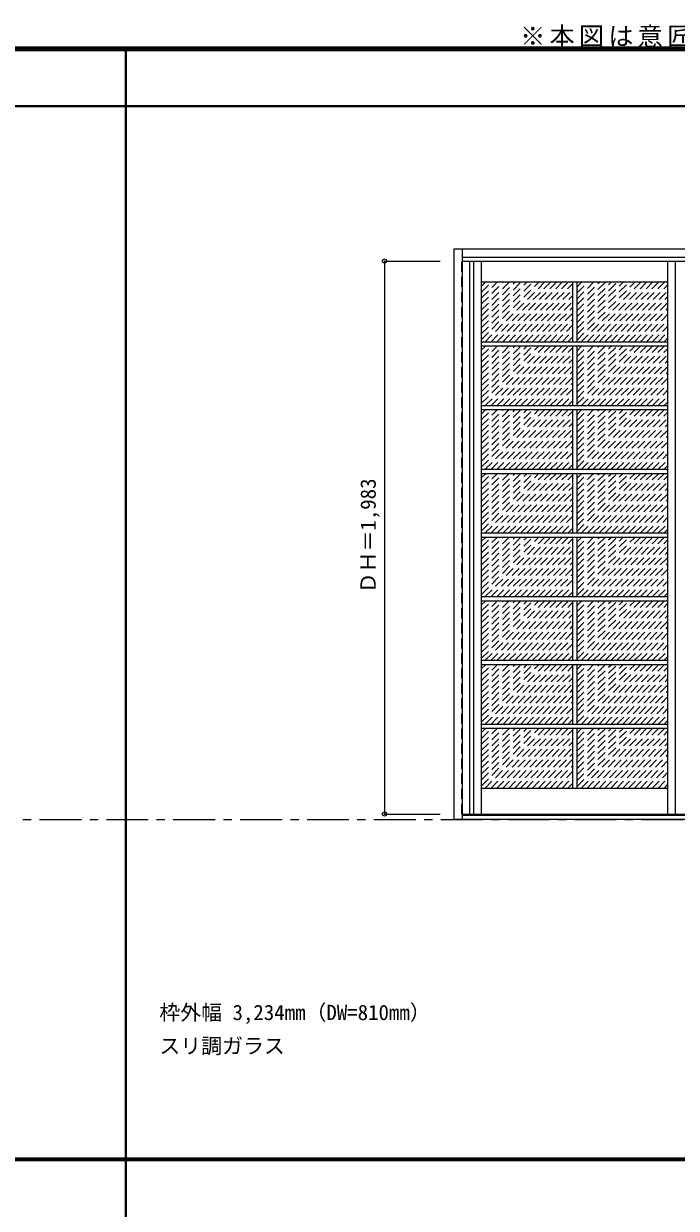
# Model space of a CAD drawing. Units: millimetres, scale not verified. Extents: x -6000 to 5700, y -4307 to 4260.
# Drawn here: x -267 to 2075, y 12 to 4260 of the extents above; entities that cross this region are included whole.
import ezdxf
from ezdxf.enums import TextEntityAlignment as Align

# ---------------------------------------------------------------- set-up
doc = ezdxf.new("R2010")
doc.units = ezdxf.units.MM
doc.header["$LTSCALE"] = 30
doc.header["$PDMODE"] = 32
doc.header["$PDSIZE"] = 15
doc.linetypes.add('CHAIN1', pattern=[8, 5, -1, 1, -1])
doc.linetypes.add('DASHED1', pattern=[1.8, 1.2, -0.6])
for name, color, linetype, lineweight in [('0-1_通り芯', 7, 'CHAIN1', 18), ('0-2_扉', 3, 'Continuous', 25), ('0-3_仕上げ', 3, 'Continuous', 25), ('0-4_枠', 3, 'Continuous', 25), ('0-B_寸法', 7, 'Continuous', 9), ('0-C_ハッチ', 4, 'DASHED1', 9), ('F-1_枠', 6, 'Continuous', 40)]:
    doc.layers.add(name, color=color, linetype=linetype, lineweight=lineweight)
doc.layers.add('0-A_文字', color=7, linetype='Continuous')
doc.styles.add('ＭＳ ゴシック', font='')
doc.styles.get('ＭＳ ゴシック').set_extended_font_data('MS Gothic')

msp = doc.modelspace()

# ---------------------------------------------------------------- linework, layer by layer
at = {"layer": '0-1_通り芯'}
msp.add_line((-5490, 1406), (5690, 1406), dxfattribs=at)
at = {"layer": '0-2_扉'}
for p, q in [((1308, 3409), (2895, 3409)), ((1308, 1426), (2895, 1426))]:
    msp.add_line(p, q, dxfattribs=at)
at = {"layer": '0-2_扉', "color": 4, "linetype": 'DASHED1', "lineweight": 9}
msp.add_lwpolyline([(1308, 1426), (1305, 1426), (1305, 3409), (1308, 3409)], dxfattribs=at)
at = {"layer": '0-3_仕上げ'}
for p, q in [((1332.5, 3409), (1332.5, 1426)), ((1347.5, 3409), (1347.5, 1426)), ((2072.5, 1426), (2072.5, 3409)), ((1702.5, 3333), (1702.5, 3118.5)), ((1717.5, 3333), (1717.5, 3118.5)), ((2045, 3118.5), (1375, 3118.5)), ((2045, 3103.5), (1375, 3103.5)), ((1702.5, 3103.5), (1702.5, 2890)), ((1717.5, 3103.5), (1717.5, 2890)), ((2045, 2890), (1375, 2890)), ((2045, 2875), (1375, 2875)), ((1702.5, 2875), (1702.5, 2661.5)), ((1717.5, 2875), (1717.5, 2661.5)), ((2045, 2661.5), (1375, 2661.5)), ((2045, 2646.5), (1375, 2646.5)), ((1702.5, 2646.5), (1702.5, 2433)), ((1717.5, 2646.5), (1717.5, 2433)), ((2045, 2433), (1375, 2433)), ((2045, 2418), (1375, 2418)), ((1702.5, 2418), (1702.5, 2204.5)), ((1717.5, 2418), (1717.5, 2204.5)), ((2045, 2204.5), (1375, 2204.5)), ((2045, 2189.5), (1375, 2189.5)), ((1702.5, 2189.5), (1702.5, 1976)), ((1717.5, 2189.5), (1717.5, 1976)), ((2045, 1976), (1375, 1976)), ((2045, 1961), (1375, 1961)), ((1702.5, 1961), (1702.5, 1747.5)), ((1717.5, 1961), (1717.5, 1747.5)), ((2045, 1747.5), (1375, 1747.5)), ((2045, 1732.5), (1375, 1732.5)), ((1702.5, 1732.5), (1702.5, 1518)), ((1717.5, 1732.5), (1717.5, 1518))]:
    msp.add_line(p, q, dxfattribs=at)
at = {"layer": '0-3_仕上げ', "color": 7, "lineweight": 18}
for p, q in [((1375, 3409), (1375, 1426)), ((2045, 1426), (2045, 3409)), ((2045, 3333), (1375, 3333)), ((2045, 1518), (1375, 1518))]:
    msp.add_line(p, q, dxfattribs=at)
at = {"layer": '0-4_枠'}
for p, q in [((1278, 3453), (4512, 3453)), ((1278, 1406), (1278, 3453)), ((1308, 1406), (1308, 3453)), ((1308, 3423), (4482, 3423)), ((4512, 1406), (1278, 1406)), ((4482, 1421), (1308, 1421))]:
    msp.add_line(p, q, dxfattribs=at)
at = {"layer": '0-B_寸法', "color": 4}
for p, q in [((1028, 3409), (1228, 3409)), ((1028, 3409), (1028, 1426)), ((1028, 1426), (1228, 1426))]:
    msp.add_line(p, q, dxfattribs=at)
at = {"layer": '0-B_寸法'}
for p in [(1028, 3409), (1028, 1426)]:
    msp.add_point(p, dxfattribs=at)
at = {"layer": '0-C_ハッチ'}
for p, q in [((1375, 3317.85), (1390.15, 3333)), ((1375, 3126.93), (1581.07, 3333)), ((1375, 3148.14), (1559.86, 3333)), ((1375, 3169.35), (1538.65, 3333)), ((1375, 3190.57), (1517.43, 3333)), ((1375, 3211.78), (1496.22, 3333)), ((1375, 3232.99), (1475.01, 3333)), ((1375, 3254.21), (1453.79, 3333)), ((1375, 3275.42), (1432.58, 3333)), ((1375, 3296.63), (1411.37, 3333)), ((1387.79, 3118.5), (1602.29, 3333)), ((1409, 3118.5), (1623.5, 3333)), ((1430.21, 3118.5), (1644.71, 3333)), ((1451.43, 3118.5), (1665.93, 3333)), ((1472.64, 3118.5), (1687.14, 3333)), ((1493.85, 3118.5), (1702.5, 3327.15)), ((1717.5, 3124.35), (1926.15, 3333)), ((1717.5, 3145.57), (1904.93, 3333)), ((1717.5, 3166.78), (1883.72, 3333)), ((1717.5, 3187.99), (1862.51, 3333)), ((1717.5, 3209.21), (1841.29, 3333)), ((1717.5, 3230.42), (1820.08, 3333)), ((1717.5, 3251.63), (1798.87, 3333)), ((1717.5, 3272.85), (1777.65, 3333)), ((1717.5, 3294.06), (1756.44, 3333)), ((1717.5, 3315.27), (1735.23, 3333)), ((1732.86, 3118.5), (1947.36, 3333)), ((1754.07, 3118.5), (1968.57, 3333)), ((1775.29, 3118.5), (1989.79, 3333)), ((1796.5, 3118.5), (2011, 3333)), ((1817.71, 3118.5), (2032.21, 3333)), ((1838.93, 3118.5), (2045, 3324.57)), ((1515.07, 3118.5), (1702.5, 3305.93)), ((1536.28, 3118.5), (1702.5, 3284.72)), ((1860.14, 3118.5), (2045, 3303.36)), ((1881.35, 3118.5), (2045, 3282.15)), ((1557.49, 3118.5), (1702.5, 3263.51)), ((1578.7, 3118.5), (1702.5, 3242.29)), ((1902.57, 3118.5), (2045, 3260.93)), ((1923.78, 3118.5), (2045, 3239.72)), ((1599.92, 3118.5), (1702.5, 3221.08)), ((1621.13, 3118.5), (1702.5, 3199.87)), ((1944.99, 3118.5), (2045, 3218.51)), ((1966.2, 3118.5), (2045, 3197.29)), ((1642.34, 3118.5), (1702.5, 3178.65)), ((1663.56, 3118.5), (1702.5, 3157.44)), ((1987.42, 3118.5), (2045, 3176.08)), ((2008.63, 3118.5), (2045, 3154.87)), ((1375, 2897.93), (1580.57, 3103.5)), ((1375, 2919.14), (1559.36, 3103.5)), ((1375, 2940.35), (1538.15, 3103.5)), ((1375, 2961.57), (1516.93, 3103.5)), ((1375, 2982.78), (1495.72, 3103.5)), ((1375, 3003.99), (1474.51, 3103.5)), ((1375, 3025.21), (1453.29, 3103.5)), ((1375, 3046.42), (1432.08, 3103.5)), ((1375, 3067.63), (1410.87, 3103.5)), ((1375, 3088.85), (1389.65, 3103.5)), ((1388.29, 2890), (1601.79, 3103.5)), ((1409.5, 2890), (1623, 3103.5)), ((1430.71, 2890), (1644.21, 3103.5)), ((1451.93, 2890), (1665.43, 3103.5)), ((1473.14, 2890), (1686.64, 3103.5)), ((1684.77, 3118.5), (1702.5, 3136.23)), ((1717.5, 2895.35), (1925.65, 3103.5)), ((1717.5, 2916.57), (1904.43, 3103.5)), ((1717.5, 2937.78), (1883.22, 3103.5)), ((1717.5, 2958.99), (1862.01, 3103.5)), ((1717.5, 2980.21), (1840.79, 3103.5)), ((1717.5, 3001.42), (1819.58, 3103.5)), ((1717.5, 3022.63), (1798.37, 3103.5)), ((1717.5, 3043.85), (1777.15, 3103.5)), ((1717.5, 3065.06), (1755.94, 3103.5)), ((1717.5, 3086.27), (1734.73, 3103.5)), ((1733.36, 2890), (1946.86, 3103.5)), ((1754.57, 2890), (1968.07, 3103.5)), ((1775.79, 2890), (1989.29, 3103.5)), ((1797, 2890), (2010.5, 3103.5)), ((1818.21, 2890), (2031.71, 3103.5)), ((2029.84, 3118.5), (2045, 3133.65)), ((1494.35, 2890), (1702.5, 3098.15)), ((1515.57, 2890), (1702.5, 3076.93)), ((1839.43, 2890), (2045, 3095.57)), ((1860.64, 2890), (2045, 3074.36)), ((1536.78, 2890), (1702.5, 3055.72)), ((1557.99, 2890), (1702.5, 3034.51)), ((1881.85, 2890), (2045, 3053.15)), ((1903.07, 2890), (2045, 3031.93)), ((1579.2, 2890), (1702.5, 3013.29)), ((1600.42, 2890), (1702.5, 2992.08)), ((1924.28, 2890), (2045, 3010.72)), ((1945.49, 2890), (2045, 2989.51)), ((1621.63, 2890), (1702.5, 2970.87)), ((1642.84, 2890), (1702.5, 2949.65)), ((1966.7, 2890), (2045, 2968.29)), ((1987.92, 2890), (2045, 2947.08)), ((1664.06, 2890), (1702.5, 2928.44)), ((1685.27, 2890), (1702.5, 2907.23)), ((2009.13, 2890), (2045, 2925.87)), ((2030.34, 2890), (2045, 2904.65)), ((1375, 2669.43), (1580.57, 2875)), ((1375, 2690.64), (1559.36, 2875)), ((1375, 2711.85), (1538.15, 2875)), ((1375, 2733.07), (1516.93, 2875)), ((1375, 2754.28), (1495.72, 2875)), ((1375, 2775.49), (1474.51, 2875)), ((1375, 2796.71), (1453.29, 2875)), ((1375, 2817.92), (1432.08, 2875)), ((1375, 2839.13), (1410.87, 2875)), ((1375, 2860.35), (1389.65, 2875)), ((1388.29, 2661.5), (1601.79, 2875)), ((1409.5, 2661.5), (1623, 2875)), ((1430.71, 2661.5), (1644.21, 2875)), ((1451.93, 2661.5), (1665.43, 2875)), ((1473.14, 2661.5), (1686.64, 2875)), ((1494.35, 2661.5), (1702.5, 2869.65)), ((1515.57, 2661.5), (1702.5, 2848.43)), ((1717.5, 2666.85), (1925.65, 2875)), ((1717.5, 2688.07), (1904.43, 2875)), ((1717.5, 2709.28), (1883.22, 2875)), ((1717.5, 2730.49), (1862.01, 2875)), ((1717.5, 2751.71), (1840.79, 2875)), ((1717.5, 2772.92), (1819.58, 2875)), ((1717.5, 2794.13), (1798.37, 2875)), ((1717.5, 2815.35), (1777.15, 2875)), ((1717.5, 2836.56), (1755.94, 2875)), ((1717.5, 2857.77), (1734.73, 2875)), ((1733.36, 2661.5), (1946.86, 2875)), ((1754.57, 2661.5), (1968.07, 2875)), ((1775.79, 2661.5), (1989.29, 2875)), ((1797, 2661.5), (2010.5, 2875)), ((1818.21, 2661.5), (2031.71, 2875)), ((1839.43, 2661.5), (2045, 2867.07)), ((1536.78, 2661.5), (1702.5, 2827.22)), ((1557.99, 2661.5), (1702.5, 2806.01)), ((1860.64, 2661.5), (2045, 2845.86)), ((1881.85, 2661.5), (2045, 2824.65)), ((1579.2, 2661.5), (1702.5, 2784.79)), ((1600.42, 2661.5), (1702.5, 2763.58)), ((1903.07, 2661.5), (2045, 2803.43)), ((1924.28, 2661.5), (2045, 2782.22)), ((1621.63, 2661.5), (1702.5, 2742.37)), ((1642.84, 2661.5), (1702.5, 2721.15)), ((1945.49, 2661.5), (2045, 2761.01)), ((1966.7, 2661.5), (2045, 2739.79)), ((1664.06, 2661.5), (1702.5, 2699.94)), ((1685.27, 2661.5), (1702.5, 2678.73)), ((1987.92, 2661.5), (2045, 2718.58)), ((2009.13, 2661.5), (2045, 2697.37)), ((1375, 2440.93), (1580.57, 2646.5)), ((1375, 2462.14), (1559.36, 2646.5)), ((1375, 2483.35), (1538.15, 2646.5)), ((1375, 2504.57), (1516.93, 2646.5)), ((1375, 2525.78), (1495.72, 2646.5)), ((1375, 2546.99), (1474.51, 2646.5)), ((1375, 2568.21), (1453.29, 2646.5)), ((1375, 2589.42), (1432.08, 2646.5)), ((1375, 2610.63), (1410.87, 2646.5)), ((1375, 2631.85), (1389.65, 2646.5)), ((1388.29, 2433), (1601.79, 2646.5)), ((1409.5, 2433), (1623, 2646.5)), ((1430.71, 2433), (1644.21, 2646.5)), ((1451.93, 2433), (1665.43, 2646.5)), ((1473.14, 2433), (1686.64, 2646.5)), ((1494.35, 2433), (1702.5, 2641.15)), ((1717.5, 2438.35), (1925.65, 2646.5)), ((1717.5, 2459.57), (1904.43, 2646.5)), ((1717.5, 2480.78), (1883.22, 2646.5)), ((1717.5, 2501.99), (1862.01, 2646.5)), ((1717.5, 2523.21), (1840.79, 2646.5)), ((1717.5, 2544.42), (1819.58, 2646.5)), ((1717.5, 2565.63), (1798.37, 2646.5)), ((1717.5, 2586.85), (1777.15, 2646.5)), ((1717.5, 2608.06), (1755.94, 2646.5)), ((1717.5, 2629.27), (1734.73, 2646.5)), ((1733.36, 2433), (1946.86, 2646.5)), ((1754.57, 2433), (1968.07, 2646.5)), ((1775.79, 2433), (1989.29, 2646.5)), ((1797, 2433), (2010.5, 2646.5)), ((1818.21, 2433), (2031.71, 2646.5)), ((1839.43, 2433), (2045, 2638.57)), ((2030.34, 2661.5), (2045, 2676.15)), ((1515.57, 2433), (1702.5, 2619.93)), ((1536.78, 2433), (1702.5, 2598.72)), ((1860.64, 2433), (2045, 2617.36)), ((1881.85, 2433), (2045, 2596.15)), ((1557.99, 2433), (1702.5, 2577.51)), ((1579.2, 2433), (1702.5, 2556.29)), ((1903.07, 2433), (2045, 2574.93)), ((1924.28, 2433), (2045, 2553.72)), ((1600.42, 2433), (1702.5, 2535.08)), ((1621.63, 2433), (1702.5, 2513.87)), ((1945.49, 2433), (2045, 2532.51)), ((1966.7, 2433), (2045, 2511.29)), ((1642.84, 2433), (1702.5, 2492.65)), ((1664.06, 2433), (1702.5, 2471.44)), ((1987.92, 2433), (2045, 2490.08)), ((2009.13, 2433), (2045, 2468.87)), ((1685.27, 2433), (1702.5, 2450.23)), ((2030.34, 2433), (2045, 2447.65)), ((1375, 2212.43), (1580.57, 2418)), ((1375, 2233.64), (1559.36, 2418)), ((1375, 2254.85), (1538.15, 2418)), ((1375, 2276.07), (1516.93, 2418)), ((1375, 2297.28), (1495.72, 2418)), ((1375, 2318.49), (1474.51, 2418)), ((1375, 2339.71), (1453.29, 2418)), ((1375, 2360.92), (1432.08, 2418)), ((1375, 2382.13), (1410.87, 2418)), ((1375, 2403.35), (1389.65, 2418)), ((1388.29, 2204.5), (1601.79, 2418)), ((1409.5, 2204.5), (1623, 2418)), ((1430.71, 2204.5), (1644.21, 2418)), ((1451.93, 2204.5), (1665.43, 2418)), ((1473.14, 2204.5), (1686.64, 2418)), ((1494.35, 2204.5), (1702.5, 2412.65)), ((1515.57, 2204.5), (1702.5, 2391.43)), ((1717.5, 2209.85), (1925.65, 2418)), ((1717.5, 2231.07), (1904.43, 2418)), ((1717.5, 2252.28), (1883.22, 2418)), ((1717.5, 2273.49), (1862.01, 2418)), ((1717.5, 2294.71), (1840.79, 2418)), ((1717.5, 2315.92), (1819.58, 2418)), ((1717.5, 2337.13), (1798.37, 2418)), ((1717.5, 2358.35), (1777.15, 2418)), ((1717.5, 2379.56), (1755.94, 2418)), ((1717.5, 2400.77), (1734.73, 2418)), ((1733.36, 2204.5), (1946.86, 2418)), ((1754.57, 2204.5), (1968.07, 2418)), ((1775.79, 2204.5), (1989.29, 2418)), ((1797, 2204.5), (2010.5, 2418)), ((1818.21, 2204.5), (2031.71, 2418)), ((1839.43, 2204.5), (2045, 2410.07)), ((1860.64, 2204.5), (2045, 2388.86)), ((1536.78, 2204.5), (1702.5, 2370.22)), ((1557.99, 2204.5), (1702.5, 2349.01)), ((1881.85, 2204.5), (2045, 2367.65)), ((1903.07, 2204.5), (2045, 2346.43)), ((1579.2, 2204.5), (1702.5, 2327.79)), ((1600.42, 2204.5), (1702.5, 2306.58)), ((1924.28, 2204.5), (2045, 2325.22)), ((1945.49, 2204.5), (2045, 2304.01)), ((1621.63, 2204.5), (1702.5, 2285.37)), ((1642.84, 2204.5), (1702.5, 2264.15)), ((1966.7, 2204.5), (2045, 2282.79)), ((1987.92, 2204.5), (2045, 2261.58)), ((1664.06, 2204.5), (1702.5, 2242.94)), ((1685.27, 2204.5), (1702.5, 2221.73)), ((2009.13, 2204.5), (2045, 2240.37)), ((2030.34, 2204.5), (2045, 2219.15)), ((1375, 1983.93), (1580.57, 2189.5)), ((1375, 2005.14), (1559.36, 2189.5)), ((1375, 2026.35), (1538.15, 2189.5)), ((1375, 2047.57), (1516.93, 2189.5)), ((1375, 2068.78), (1495.72, 2189.5)), ((1375, 2089.99), (1474.51, 2189.5)), ((1375, 2111.21), (1453.29, 2189.5)), ((1375, 2132.42), (1432.08, 2189.5)), ((1375, 2153.63), (1410.87, 2189.5)), ((1375, 2174.85), (1389.65, 2189.5)), ((1388.29, 1976), (1601.79, 2189.5)), ((1409.5, 1976), (1623, 2189.5)), ((1430.71, 1976), (1644.21, 2189.5)), ((1451.93, 1976), (1665.43, 2189.5)), ((1473.14, 1976), (1686.64, 2189.5)), ((1494.35, 1976), (1702.5, 2184.15)), ((1717.5, 1981.35), (1925.65, 2189.5)), ((1717.5, 2002.57), (1904.43, 2189.5)), ((1717.5, 2023.78), (1883.22, 2189.5)), ((1717.5, 2044.99), (1862.01, 2189.5)), ((1717.5, 2066.21), (1840.79, 2189.5)), ((1717.5, 2087.42), (1819.58, 2189.5)), ((1717.5, 2108.63), (1798.37, 2189.5)), ((1717.5, 2129.85), (1777.15, 2189.5)), ((1717.5, 2151.06), (1755.94, 2189.5)), ((1717.5, 2172.27), (1734.73, 2189.5)), ((1733.36, 1976), (1946.86, 2189.5)), ((1754.57, 1976), (1968.07, 2189.5)), ((1775.79, 1976), (1989.29, 2189.5)), ((1797, 1976), (2010.5, 2189.5)), ((1818.21, 1976), (2031.71, 2189.5)), ((1839.43, 1976), (2045, 2181.57)), ((1515.57, 1976), (1702.5, 2162.93)), ((1536.78, 1976), (1702.5, 2141.72)), ((1860.64, 1976), (2045, 2160.36)), ((1881.85, 1976), (2045, 2139.15)), ((1557.99, 1976), (1702.5, 2120.51)), ((1579.2, 1976), (1702.5, 2099.29)), ((1903.07, 1976), (2045, 2117.93)), ((1924.28, 1976), (2045, 2096.72)), ((1600.42, 1976), (1702.5, 2078.08)), ((1621.63, 1976), (1702.5, 2056.87)), ((1945.49, 1976), (2045, 2075.51)), ((1966.7, 1976), (2045, 2054.29)), ((1642.84, 1976), (1702.5, 2035.65)), ((1664.06, 1976), (1702.5, 2014.44)), ((1987.92, 1976), (2045, 2033.08)), ((2009.13, 1976), (2045, 2011.87)), ((1375, 1755.43), (1580.57, 1961)), ((1375, 1776.64), (1559.36, 1961)), ((1375, 1797.85), (1538.15, 1961)), ((1375, 1819.07), (1516.93, 1961)), ((1375, 1840.28), (1495.72, 1961)), ((1375, 1861.49), (1474.51, 1961)), ((1375, 1882.71), (1453.29, 1961)), ((1375, 1903.92), (1432.08, 1961)), ((1375, 1925.13), (1410.87, 1961)), ((1375, 1946.35), (1389.65, 1961)), ((1388.29, 1747.5), (1601.79, 1961)), ((1409.5, 1747.5), (1623, 1961)), ((1430.71, 1747.5), (1644.21, 1961)), ((1451.93, 1747.5), (1665.43, 1961)), ((1473.14, 1747.5), (1686.64, 1961)), ((1494.35, 1747.5), (1702.5, 1955.65)), ((1685.27, 1976), (1702.5, 1993.23)), ((1717.5, 1752.85), (1925.65, 1961)), ((1717.5, 1774.07), (1904.43, 1961)), ((1717.5, 1795.28), (1883.22, 1961)), ((1717.5, 1816.49), (1862.01, 1961)), ((1717.5, 1837.71), (1840.79, 1961)), ((1717.5, 1858.92), (1819.58, 1961)), ((1717.5, 1880.13), (1798.37, 1961)), ((1717.5, 1901.35), (1777.15, 1961)), ((1717.5, 1922.56), (1755.94, 1961)), ((1717.5, 1943.77), (1734.73, 1961)), ((1733.36, 1747.5), (1946.86, 1961)), ((1754.57, 1747.5), (1968.07, 1961)), ((1775.79, 1747.5), (1989.29, 1961)), ((1797, 1747.5), (2010.5, 1961)), ((1818.21, 1747.5), (2031.71, 1961)), ((2030.34, 1976), (2045, 1990.65)), ((1515.57, 1747.5), (1702.5, 1934.43)), ((1536.78, 1747.5), (1702.5, 1913.22)), ((1839.43, 1747.5), (2045, 1953.07)), ((1860.64, 1747.5), (2045, 1931.86)), ((1557.99, 1747.5), (1702.5, 1892.01)), ((1579.2, 1747.5), (1702.5, 1870.79)), ((1881.85, 1747.5), (2045, 1910.65)), ((1903.07, 1747.5), (2045, 1889.43)), ((1600.42, 1747.5), (1702.5, 1849.58)), ((1621.63, 1747.5), (1702.5, 1828.37)), ((1924.28, 1747.5), (2045, 1868.22)), ((1945.49, 1747.5), (2045, 1847.01)), ((1642.84, 1747.5), (1702.5, 1807.15)), ((1664.06, 1747.5), (1702.5, 1785.94)), ((1966.7, 1747.5), (2045, 1825.79)), ((1987.92, 1747.5), (2045, 1804.58)), ((1685.27, 1747.5), (1702.5, 1764.73)), ((2009.13, 1747.5), (2045, 1783.37)), ((2030.34, 1747.5), (2045, 1762.15)), ((1375, 1526.43), (1581.07, 1732.5)), ((1375, 1547.64), (1559.86, 1732.5)), ((1375, 1568.85), (1538.65, 1732.5)), ((1375, 1590.07), (1517.43, 1732.5)), ((1375, 1611.28), (1496.22, 1732.5)), ((1375, 1632.49), (1475.01, 1732.5)), ((1375, 1653.71), (1453.79, 1732.5)), ((1375, 1674.92), (1432.58, 1732.5)), ((1375, 1696.13), (1411.37, 1732.5)), ((1375, 1717.35), (1390.15, 1732.5)), ((1387.79, 1518), (1602.29, 1732.5)), ((1409, 1518), (1623.5, 1732.5)), ((1430.21, 1518), (1644.71, 1732.5)), ((1451.43, 1518), (1665.93, 1732.5)), ((1472.64, 1518), (1687.14, 1732.5)), ((1493.85, 1518), (1702.5, 1726.65)), ((1515.07, 1518), (1702.5, 1705.43)), ((1717.5, 1523.85), (1926.15, 1732.5)), ((1717.5, 1545.07), (1904.93, 1732.5)), ((1717.5, 1566.28), (1883.72, 1732.5)), ((1717.5, 1587.49), (1862.51, 1732.5)), ((1717.5, 1608.71), (1841.29, 1732.5)), ((1717.5, 1629.92), (1820.08, 1732.5)), ((1717.5, 1651.13), (1798.87, 1732.5)), ((1717.5, 1672.35), (1777.65, 1732.5)), ((1717.5, 1693.56), (1756.44, 1732.5)), ((1717.5, 1714.77), (1735.23, 1732.5)), ((1732.86, 1518), (1947.36, 1732.5)), ((1754.07, 1518), (1968.57, 1732.5)), ((1775.29, 1518), (1989.79, 1732.5)), ((1796.5, 1518), (2011, 1732.5)), ((1817.71, 1518), (2032.21, 1732.5)), ((1838.93, 1518), (2045, 1724.07)), ((1860.14, 1518), (2045, 1702.86)), ((1536.28, 1518), (1702.5, 1684.22)), ((1557.49, 1518), (1702.5, 1663.01)), ((1881.35, 1518), (2045, 1681.65)), ((1902.57, 1518), (2045, 1660.43)), ((1578.7, 1518), (1702.5, 1641.79)), ((1599.92, 1518), (1702.5, 1620.58)), ((1923.78, 1518), (2045, 1639.22)), ((1944.99, 1518), (2045, 1618.01)), ((1621.13, 1518), (1702.5, 1599.37)), ((1642.34, 1518), (1702.5, 1578.15)), ((1966.2, 1518), (2045, 1596.79)), ((1987.42, 1518), (2045, 1575.58)), ((1663.56, 1518), (1702.5, 1556.94)), ((1684.77, 1518), (1702.5, 1535.73)), ((2008.63, 1518), (2045, 1554.37)), ((2029.84, 1518), (2045, 1533.15))]:
    msp.add_line(p, q, dxfattribs=at)
at = {"layer": 'F-1_枠'}
for p, q in [((-6000, 4175), (5700, 4175)), ((-6000, 4170), (5700, 4170)), ((-6000, 4165), (5700, 4165)), ((100, -3790), (100, 4175)), ((-6000, 3965), (5700, 3965)), ((-6000, 190.5), (5700, 190.5)), ((-6000, 187.5), (5700, 187.5)), ((-6000, 184.5), (5700, 184.5))]:
    msp.add_line(p, q, dxfattribs=at)

# ---------------------------------------------------------------- texts
at = {"layer": '0-A_文字', "style": 'ＭＳ ゴシック'}
for s, p in [('枠外幅 3,234mm（DW=810mm）', (220, 670.5)), ('スリ調ガラス', (220, 550.5))]:
    msp.add_text(s, height=54.99, dxfattribs=at).set_placement(p, align=Align.BOTTOM_LEFT)
at = {"layer": '0-A_文字', "insert": (1515, 4175), "char_height": 65.98, "attachment_point": 7, "style": 'ＭＳ ゴシック'}
msp.add_mtext('\\T1.17;※本図は意匠確認用です。\u3000表記の簡略化している部位がございますのでご注意下さい。', dxfattribs=at)
at = {"layer": '0-B_寸法', "style": 'ＭＳ ゴシック'}
msp.add_text('ＤＨ＝1,983', height=54.99, rotation=90, dxfattribs=at).set_placement((1013, 2217.25), align=Align.BOTTOM_LEFT)

doc.saveas('drawing.dxf')
